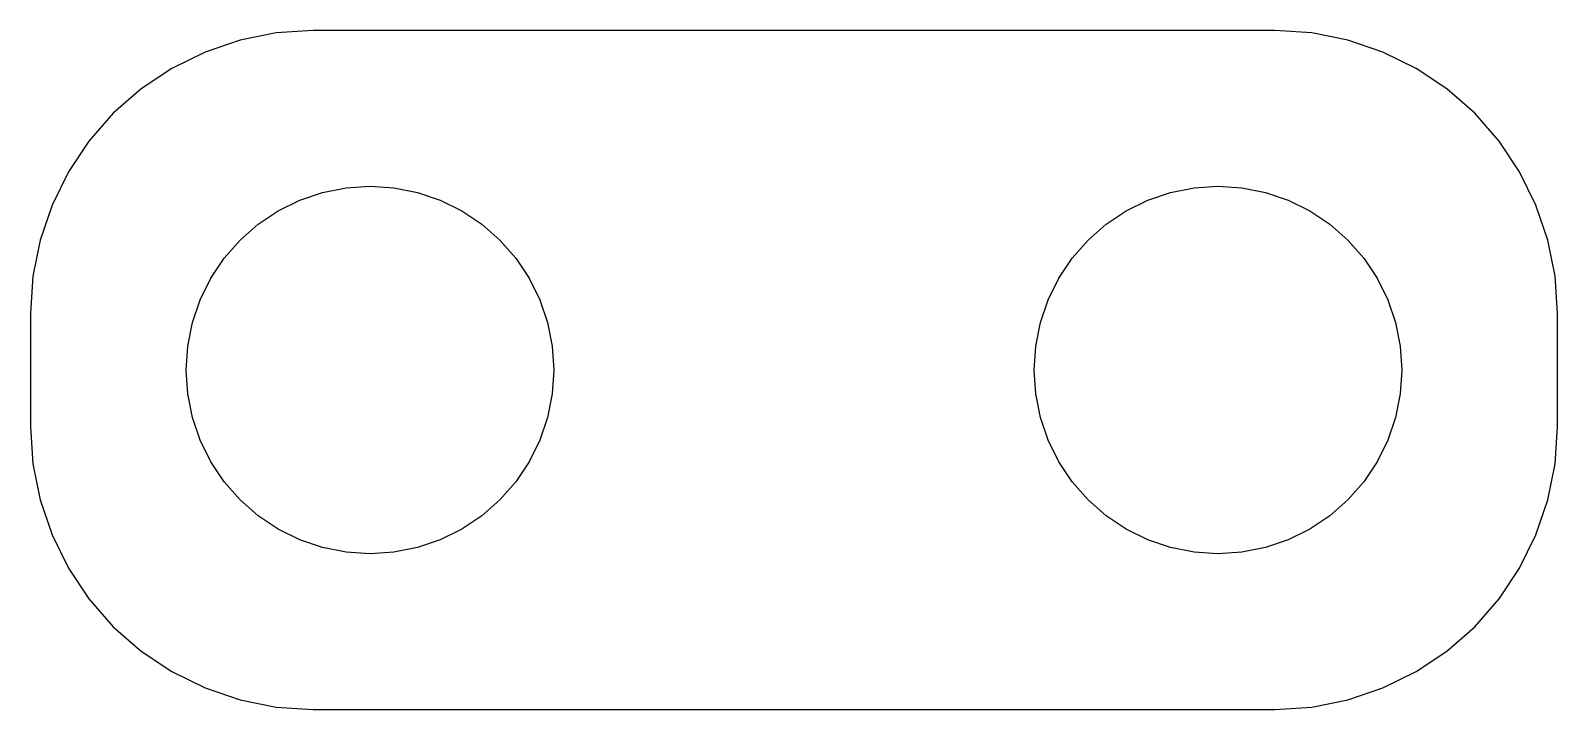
# Model space of a CAD drawing. Header units: metres. Extents: x -13.5 to 13.5, y -6 to 6.
import ezdxf

# ---------------------------------------------------------------- set-up
doc = ezdxf.new("R2010")
doc.units = ezdxf.units.M

msp = doc.modelspace()

# ---------------------------------------------------------------- linework, layer by layer
for p, q in [((-9.15762, 5.96222), (-9.79909, 5.83463)), ((-8.50499, 6.00499), (-9.15762, 5.96222)), ((8.50499, 6.00499), (-8.50499, 6.00499)), ((9.15762, 5.96222), (8.50499, 6.00499)), ((9.79909, 5.83463), (9.15762, 5.96222)), ((-9.79909, 5.83463), (-10.4184, 5.62439)), ((10.4184, 5.62439), (9.79909, 5.83463)), ((-10.4184, 5.62439), (-11.005, 5.33511)), ((11.005, 5.33511), (10.4184, 5.62439)), ((-11.005, 5.33511), (-11.5488, 4.97176)), ((11.5488, 4.97176), (11.005, 5.33511)), ((-11.5488, 4.97176), (-12.0405, 4.54053)), ((12.0405, 4.54053), (11.5488, 4.97176)), ((-12.0405, 4.54053), (-12.4718, 4.0488)), ((12.4718, 4.0488), (12.0405, 4.54053)), ((-12.4718, 4.0488), (-12.8351, 3.50499)), ((12.8351, 3.50499), (12.4718, 4.0488)), ((-12.8351, 3.50499), (-13.1244, 2.91841)), ((-7.92421, 3.22218), (-7.5, 3.25)), ((-7.5, 3.25), (-7.07578, 3.22218)), ((7.07578, 3.22218), (7.5, 3.25)), ((7.5, 3.25), (7.92421, 3.22218)), ((13.1244, 2.91841), (12.8351, 3.50499)), ((-9.125, 2.81458), (-8.74371, 3.00259)), ((-8.74371, 3.00259), (-8.34116, 3.13925)), ((-8.34116, 3.13925), (-7.92421, 3.22218)), ((-7.07578, 3.22218), (-6.65883, 3.13925)), ((-6.65883, 3.13925), (-6.25627, 3.00259)), ((-6.25627, 3.00259), (-5.875, 2.81458)), ((5.875, 2.81458), (6.25627, 3.00259)), ((6.25627, 3.00259), (6.65883, 3.13925)), ((6.65883, 3.13925), (7.07578, 3.22218)), ((7.92421, 3.22218), (8.34116, 3.13925)), ((8.34116, 3.13925), (8.74371, 3.00259)), ((8.74371, 3.00259), (9.125, 2.81458)), ((-13.1244, 2.91841), (-13.3346, 2.29909)), ((-9.47847, 2.57838), (-9.125, 2.81458)), ((-5.875, 2.81458), (-5.52151, 2.57838)), ((5.52151, 2.57838), (5.875, 2.81458)), ((9.125, 2.81458), (9.47847, 2.57838)), ((13.3346, 2.29909), (13.1244, 2.91841)), ((-9.7981, 2.2981), (-9.47847, 2.57838)), ((-5.52151, 2.57838), (-5.20189, 2.2981)), ((5.20189, 2.2981), (5.52151, 2.57838)), ((9.47847, 2.57838), (9.7981, 2.2981)), ((-13.3346, 2.29909), (-13.4622, 1.65762)), ((-10.0784, 1.97847), (-9.7981, 2.2981)), ((-5.20189, 2.2981), (-4.9216, 1.97847)), ((4.9216, 1.97847), (5.20189, 2.2981)), ((9.7981, 2.2981), (10.0784, 1.97847)), ((13.4622, 1.65762), (13.3346, 2.29909)), ((-10.3146, 1.625), (-10.0784, 1.97847)), ((-4.9216, 1.97847), (-4.68541, 1.625)), ((4.68541, 1.625), (4.9216, 1.97847)), ((10.0784, 1.97847), (10.3146, 1.625)), ((-13.4622, 1.65762), (-13.505, 1.00499)), ((-10.5026, 1.24371), (-10.3146, 1.625)), ((-4.68541, 1.625), (-4.49739, 1.24371)), ((4.49739, 1.24371), (4.68541, 1.625)), ((10.3146, 1.625), (10.5026, 1.24371)), ((13.505, 1.00499), (13.4622, 1.65762)), ((-10.6393, 0.841156), (-10.5026, 1.24371)), ((-4.49739, 1.24371), (-4.36073, 0.841156)), ((4.36073, 0.841156), (4.49739, 1.24371)), ((10.5026, 1.24371), (10.6393, 0.841156)), ((-13.505, 1.00499), (-13.505, -1.00499)), ((-10.7222, 0.42421), (-10.6393, 0.841156)), ((-4.36073, 0.841156), (-4.2778, 0.42421)), ((4.2778, 0.42421), (4.36073, 0.841156)), ((10.6393, 0.841156), (10.7222, 0.42421)), ((13.505, -1.00499), (13.505, 1.00499)), ((-10.75, 0), (-10.7222, 0.42421)), ((-4.2778, 0.42421), (-4.25, 0)), ((4.25, 0), (4.2778, 0.42421)), ((10.7222, 0.42421), (10.75, 0)), ((-10.7222, -0.42421), (-10.75, 0)), ((-4.25, 0), (-4.2778, -0.42421)), ((4.2778, -0.42421), (4.25, 0)), ((10.75, 0), (10.7222, -0.42421)), ((-10.6393, -0.841156), (-10.7222, -0.42421)), ((-4.2778, -0.42421), (-4.36073, -0.841156)), ((4.36073, -0.841156), (4.2778, -0.42421)), ((10.7222, -0.42421), (10.6393, -0.841156)), ((-13.505, -1.00499), (-13.4622, -1.65762)), ((-10.5026, -1.24371), (-10.6393, -0.841156)), ((-4.36073, -0.841156), (-4.49739, -1.24371)), ((4.49739, -1.24371), (4.36073, -0.841156)), ((10.6393, -0.841156), (10.5026, -1.24371)), ((13.4622, -1.65762), (13.505, -1.00499)), ((-10.3146, -1.625), (-10.5026, -1.24371)), ((-4.49739, -1.24371), (-4.68541, -1.625)), ((4.68541, -1.625), (4.49739, -1.24371)), ((10.5026, -1.24371), (10.3146, -1.625)), ((-13.4622, -1.65762), (-13.3346, -2.29909)), ((-10.0784, -1.97847), (-10.3146, -1.625)), ((-4.68541, -1.625), (-4.9216, -1.97847)), ((4.9216, -1.97847), (4.68541, -1.625)), ((10.3146, -1.625), (10.0784, -1.97847)), ((13.3346, -2.29909), (13.4622, -1.65762)), ((-9.7981, -2.2981), (-10.0784, -1.97847)), ((-4.9216, -1.97847), (-5.20189, -2.2981)), ((5.20189, -2.2981), (4.9216, -1.97847)), ((10.0784, -1.97847), (9.7981, -2.2981)), ((-13.3346, -2.29909), (-13.1244, -2.91841)), ((-9.47847, -2.57838), (-9.7981, -2.2981)), ((-5.20189, -2.2981), (-5.52151, -2.57838)), ((5.52151, -2.57838), (5.20189, -2.2981)), ((9.7981, -2.2981), (9.47847, -2.57838)), ((13.1244, -2.91841), (13.3346, -2.29909)), ((-9.125, -2.81458), (-9.47847, -2.57838)), ((-5.52151, -2.57838), (-5.875, -2.81458)), ((5.875, -2.81458), (5.52151, -2.57838)), ((9.47847, -2.57838), (9.125, -2.81458)), ((-13.1244, -2.91841), (-12.8351, -3.50499)), ((-8.74371, -3.00259), (-9.125, -2.81458)), ((-5.875, -2.81458), (-6.25627, -3.00259)), ((6.25627, -3.00259), (5.875, -2.81458)), ((9.125, -2.81458), (8.74371, -3.00259)), ((12.8351, -3.50499), (13.1244, -2.91841)), ((-8.34116, -3.13925), (-8.74371, -3.00259)), ((-7.92421, -3.22218), (-8.34116, -3.13925)), ((-7.5, -3.25), (-7.92421, -3.22218)), ((-7.07578, -3.22218), (-7.5, -3.25)), ((-6.65883, -3.13925), (-7.07578, -3.22218)), ((-6.25627, -3.00259), (-6.65883, -3.13925)), ((6.65883, -3.13925), (6.25627, -3.00259)), ((7.07578, -3.22218), (6.65883, -3.13925)), ((7.5, -3.25), (7.07578, -3.22218)), ((7.92421, -3.22218), (7.5, -3.25)), ((8.34116, -3.13925), (7.92421, -3.22218)), ((8.74371, -3.00259), (8.34116, -3.13925)), ((-12.8351, -3.50499), (-12.4718, -4.0488)), ((12.4718, -4.0488), (12.8351, -3.50499)), ((-12.4718, -4.0488), (-12.0405, -4.54053)), ((12.0405, -4.54053), (12.4718, -4.0488)), ((-12.0405, -4.54053), (-11.5488, -4.97176)), ((11.5488, -4.97176), (12.0405, -4.54053)), ((-11.5488, -4.97176), (-11.005, -5.33511)), ((11.005, -5.33511), (11.5488, -4.97176)), ((-11.005, -5.33511), (-10.4184, -5.62439)), ((10.4184, -5.62439), (11.005, -5.33511)), ((-10.4184, -5.62439), (-9.79909, -5.83463)), ((9.79909, -5.83463), (10.4184, -5.62439)), ((-9.79909, -5.83463), (-9.15762, -5.96222)), ((9.15762, -5.96222), (9.79909, -5.83463)), ((-9.15762, -5.96222), (-8.50499, -6.00499)), ((-8.50499, -6.00499), (8.50499, -6.00499)), ((8.50499, -6.00499), (9.15762, -5.96222))]:
    msp.add_line(p, q)

doc.saveas('drawing.dxf')
